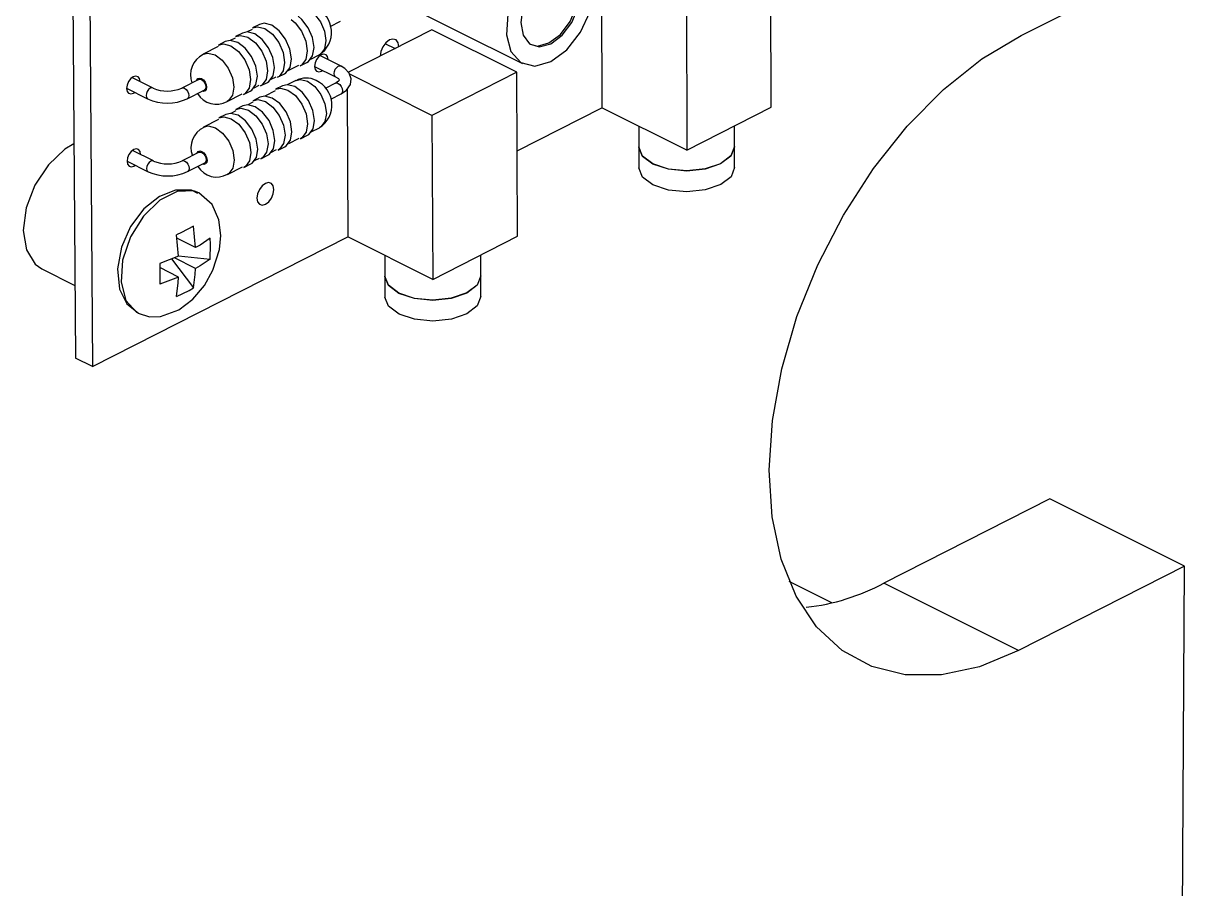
# Model space of a CAD drawing. Extents: x 0 to 161, y 0 to 212.
# Drawn here: x 100.42 to 109.03, y 143.21 to 149.61 of the extents above; entities that cross this region are included whole.
import ezdxf

# ---------------------------------------------------------------- set-up
doc = ezdxf.new("R2010")
doc.units = 0
doc.layers.get('0').update_dxf_attribs({"linetype": 'CONTINUOUS'})

msp = doc.modelspace()

# ---------------------------------------------------------------- linework, layer by layer
at = {"color": 7, "linetype": 'CONTINUOUS'}
for p, q in [((100.7365, 156.4361), (100.8031, 147.1366)), ((104.6953, 150.1999), (104.6995, 148.9887)), ((105.9526, 148.9933), (105.9498, 150.2045)), ((107.8016, 149.5238), (109.035, 150.143)), ((100.9072, 150.1229), (100.9286, 147.0733)), ((102.9628, 149.8894), (104.1121, 149.3166)), ((105.3244, 149.8873), (105.3279, 148.6755)), ((102.6891, 149.5912), (102.7657, 149.63)), ((102.0384, 149.5419), (101.9879, 149.5164)), ((102.1119, 149.569), (102.0749, 149.5504)), ((102.1647, 149.6057), (102.1142, 149.5802)), ((103.4411, 149.5649), (102.8234, 149.2523)), ((104.0702, 149.2513), (103.4411, 149.5649)), ((101.8593, 149.4414), (101.7485, 149.3854)), ((101.9122, 149.4781), (101.8616, 149.4525)), ((101.9856, 149.5052), (101.9487, 149.4865)), ((103.0938, 149.4639), (103.1682, 149.4268)), ((102.5451, 149.3486), (102.6072, 149.3801)), ((102.7685, 149.2972), (102.6124, 149.3752)), ((102.3781, 149.2642), (102.4558, 149.3035)), ((102.4661, 149.2987), (102.5166, 149.3242)), ((102.5727, 149.2955), (102.7287, 149.2176)), ((101.3771, 149.1342), (101.2208, 149.2125)), ((101.7158, 149.199), (101.5894, 149.1351)), ((102.2519, 149.2003), (102.2889, 149.219)), ((102.2992, 149.2143), (102.3497, 149.2398)), ((102.4332, 149.1908), (102.3711, 149.1593)), ((103.4416, 148.9325), (102.8329, 149.2365)), ((104.0702, 149.2513), (103.4416, 148.9325)), ((104.0752, 148.038), (104.0702, 149.2513)), ((101.1809, 149.1327), (101.3372, 149.0545)), ((101.6296, 149.0555), (101.756, 149.1194)), ((102.0467, 149.0865), (102.0972, 149.1121)), ((102.1257, 149.1365), (102.1626, 149.1552)), ((102.173, 149.1504), (102.2235, 149.1759)), ((102.2819, 149.1142), (102.2042, 149.0749)), ((102.3346, 149.1509), (102.2842, 149.1253)), ((102.7284, 149.1705), (102.6508, 149.1312)), ((102.8131, 149.1244), (102.8188, 148.0334)), ((101.9256, 149.0352), (102.0364, 149.0913)), ((102.115, 149.0297), (102.078, 149.011)), ((102.1677, 149.0664), (102.1173, 149.0409)), ((102.692, 149.0523), (102.7686, 149.0911)), ((101.9153, 148.9387), (101.8648, 148.9131)), ((101.9888, 148.9659), (101.9518, 148.9472)), ((102.0416, 149.0026), (101.9911, 148.977)), ((103.4416, 148.9325), (103.4472, 147.7185)), ((104.0726, 148.6702), (104.6995, 148.9887)), ((105.3279, 148.6755), (104.6995, 148.9887)), ((105.3279, 148.6755), (105.9526, 148.9933)), ((101.8625, 148.902), (101.7518, 148.8459)), ((102.5481, 148.8097), (102.6102, 148.8412)), ((104.9721, 148.8528), (104.9726, 148.699)), ((105.6812, 148.701), (105.6808, 148.855)), ((102.3813, 148.7252), (102.4589, 148.7646)), ((102.4693, 148.7598), (102.5197, 148.7854)), ((101.3807, 148.5948), (101.2245, 148.6731)), ((102.2551, 148.6613), (102.2921, 148.68)), ((102.3024, 148.6753), (102.3529, 148.7008)), ((104.9726, 148.6974), (104.9731, 148.5444)), ((105.6816, 148.5465), (105.6812, 148.6995)), ((101.1846, 148.5934), (101.3408, 148.5151)), ((101.7191, 148.6596), (101.5928, 148.5956)), ((101.6331, 148.5161), (101.7594, 148.58)), ((102.1289, 148.5974), (102.1659, 148.6161)), ((102.1762, 148.6113), (102.2267, 148.6369)), ((101.929, 148.496), (102.0397, 148.5521)), ((102.05, 148.5474), (102.1005, 148.573)), ((101.6921, 147.9533), (101.6767, 148.1116)), ((100.9286, 147.0733), (102.8188, 148.0334)), ((101.5658, 147.8902), (101.5504, 148.0485)), ((101.6921, 147.9533), (101.5529, 148.0232)), ((103.4472, 147.7185), (102.8188, 148.0334)), ((103.4472, 147.7185), (104.0752, 148.038)), ((101.5658, 147.8902), (101.4273, 147.8361)), ((101.5656, 147.8919), (101.8004, 147.8684)), ((103.0923, 147.8964), (103.0931, 147.7426)), ((103.8036, 147.7459), (103.8029, 147.8995)), ((101.566, 147.736), (101.4275, 147.8056)), ((101.5149, 147.8703), (101.6774, 147.6562)), ((101.6923, 147.7991), (101.535, 147.8781)), ((100.5536, 147.7973), (100.7993, 147.6737)), ((101.566, 147.736), (101.4275, 147.6819)), ((103.0931, 147.741), (103.0939, 147.5877)), ((103.8043, 147.5911), (103.8036, 147.7444)), ((100.9286, 147.0733), (100.8031, 147.1366)), ((108.0148, 146.093), (106.7866, 145.4703)), ((109.0103, 145.5951), (108.0148, 146.093)), ((109.0103, 145.5951), (107.7821, 144.9707)), ((108.9867, 141.2462), (109.0103, 145.5951)), ((106.4006, 145.3247), (106.0862, 145.4826)), ((107.7821, 144.9707), (106.7866, 145.4703))]:
    msp.add_line(p, q, dxfattribs=at)
for points in [[(104.3209, 149.3307), (104.4392, 149.4179), (104.5413, 149.5475), (104.6134, 149.702), (104.6459, 149.8606), (104.6343, 150.002), (104.5801, 150.1069), (104.4907, 150.1614), (104.3781, 150.1578), (104.2575, 150.0968), (104.1453, 149.9865), (104.0565, 149.8419), (104.0033, 149.6824), (103.9928, 149.5297), (104.0264, 149.4044), (104.0995, 149.3235), (104.2023, 149.2978), (104.3209, 149.3307)], [(104.3204, 149.462), (104.4047, 149.5254), (104.4761, 149.6202), (104.5236, 149.7322), (104.54, 149.8441), (104.5228, 149.9391), (104.4747, 150.0026), (104.4029, 150.0249), (104.3183, 150.0028), (104.2339, 149.9394), (104.1625, 149.8445), (104.1149, 149.7325), (104.0985, 149.6204), (104.1158, 149.5255), (104.164, 149.462), (104.2358, 149.4397), (104.3204, 149.462)], [(104.3077, 149.4683), (104.3921, 149.5317), (104.4635, 149.6265), (104.5109, 149.7385), (104.5274, 149.8504), (104.5102, 149.9454), (104.462, 150.0089), (104.4459, 150.0186)], [(102.2561, 149.6), (102.2008, 149.6141), (102.1647, 149.6057)], [(102.3997, 149.6422), (102.4281, 149.6177), (102.4753, 149.5558), (102.507, 149.4826), (102.5184, 149.4093), (102.5078, 149.347), (102.4767, 149.3052), (102.4661, 149.2987)], [(102.5166, 149.3242), (102.5271, 149.3307), (102.5582, 149.3725), (102.5689, 149.4348), (102.5575, 149.5081), (102.5258, 149.5813), (102.4786, 149.6432), (102.4502, 149.6677)], [(101.9879, 149.5164), (102.024, 149.5248), (102.0794, 149.5106), (102.1348, 149.4695), (102.1821, 149.4076), (102.2138, 149.3343), (102.2252, 149.261), (102.2146, 149.1987), (102.1835, 149.1569), (102.173, 149.1504)], [(102.1299, 149.5362), (102.0745, 149.5503), (102.0384, 149.5419)], [(102.1142, 149.5802), (102.1503, 149.5886), (102.2056, 149.5745), (102.2611, 149.5333), (102.3083, 149.4714), (102.34, 149.3982), (102.3514, 149.3248), (102.3408, 149.2625), (102.3098, 149.2207), (102.2992, 149.2143)], [(102.2235, 149.1759), (102.234, 149.1824), (102.2651, 149.2242), (102.2757, 149.2865), (102.2643, 149.3599), (102.2326, 149.4331), (102.1854, 149.495), (102.1299, 149.5362)], [(102.3497, 149.2398), (102.3602, 149.2463), (102.3913, 149.2881), (102.4019, 149.3504), (102.3905, 149.4237), (102.3588, 149.4969), (102.3116, 149.5588), (102.2561, 149.6)], [(107.7821, 144.9707), (107.4934, 144.8518), (107.2118, 144.7915), (106.9442, 144.7916), (106.6972, 144.8519), (106.4769, 144.9712), (106.2887, 145.1466), (106.1375, 145.3739), (106.0268, 145.6474), (105.9597, 145.9606), (105.9377, 146.3057), (105.9615, 146.6741), (106.0306, 147.0568), (106.1431, 147.4441), (106.2965, 147.8266), (106.4867, 148.1947), (106.7092, 148.5392), (106.9584, 148.8516), (107.2281, 149.1241), (107.5115, 149.3501), (107.8016, 149.5238)], [(101.8616, 149.4525), (101.8977, 149.461), (101.953, 149.4468), (102.0085, 149.4056), (102.0557, 149.3437), (102.0875, 149.2705), (102.0989, 149.1971), (102.0883, 149.1348), (102.0572, 149.093), (102.0467, 149.0865)], [(102.0036, 149.4723), (101.9483, 149.4865), (101.9122, 149.4781)], [(102.0972, 149.1121), (102.1078, 149.1185), (102.1388, 149.1603), (102.1494, 149.2227), (102.138, 149.296), (102.1063, 149.3692), (102.0591, 149.4312), (102.0036, 149.4723)], [(103.1962, 149.4409), (103.1908, 149.4706), (103.1756, 149.4905), (103.153, 149.4975), (103.1265, 149.4905), (103.1, 149.4706), (103.0776, 149.4409), (103.0627, 149.4058), (103.0576, 149.3708)], [(104.1673, 149.4587), (104.2232, 149.446), (104.3077, 149.4683)], [(102.6732, 149.3457), (102.6692, 149.3672), (102.6582, 149.3816), (102.6419, 149.3867), (102.6226, 149.3816), (102.6034, 149.3672), (102.5872, 149.3457), (102.5764, 149.3203), (102.5727, 149.2949), (102.5767, 149.2733), (102.5877, 149.2589), (102.6041, 149.2539), (102.6233, 149.2589), (102.6334, 149.2653)], [(102.7686, 149.0911), (102.8087, 149.1183), (102.8384, 149.1599), (102.8447, 149.2034), (102.8296, 149.2457), (102.7974, 149.2796), (102.7685, 149.2972)], [(101.2818, 149.1828), (101.2778, 149.2044), (101.2667, 149.2188), (101.2503, 149.2239), (101.2309, 149.2188), (101.2117, 149.2044), (101.1954, 149.1828), (101.1846, 149.1573), (101.1809, 149.1318), (101.1849, 149.1103), (101.196, 149.0958), (101.2124, 149.0908), (101.2318, 149.0958), (101.2419, 149.1022)], [(101.7158, 149.199), (101.7236, 149.2008), (101.7357, 149.1977)], [(101.7357, 149.1977), (101.7477, 149.1888), (101.758, 149.1753), (101.7649, 149.1594), (101.7674, 149.1434), (101.7651, 149.1299), (101.7583, 149.1208), (101.756, 149.1194)], [(102.7287, 149.2176), (102.7487, 149.2045), (102.7558, 149.1956), (102.7561, 149.194), (102.7505, 149.1858), (102.7325, 149.1727), (102.7284, 149.1705)], [(102.2842, 149.1253), (102.3204, 149.1338), (102.3757, 149.1196), (102.4311, 149.0784), (102.4783, 149.0166), (102.51, 148.9434), (102.5214, 148.8702), (102.5107, 148.8079), (102.4797, 148.7662), (102.4693, 148.7598)], [(102.4261, 149.1451), (102.3708, 149.1593), (102.3346, 149.1509)], [(102.5197, 148.7854), (102.5301, 148.7917), (102.5612, 148.8335), (102.5718, 148.8957), (102.5604, 148.969), (102.5287, 149.0421), (102.4816, 149.104), (102.4261, 149.1451)], [(102.133, 148.9968), (102.0778, 149.011), (102.0416, 149.0026)], [(102.1173, 149.0409), (102.1535, 149.0493), (102.2088, 149.0351), (102.2642, 148.994), (102.3114, 148.9321), (102.3431, 148.8589), (102.3545, 148.7856), (102.3439, 148.7234), (102.3128, 148.6817), (102.3024, 148.6753)], [(102.2592, 149.0607), (102.2039, 149.0749), (102.1677, 149.0664)], [(102.3529, 148.7008), (102.3633, 148.7072), (102.3943, 148.749), (102.405, 148.8112), (102.3936, 148.8845), (102.3619, 148.9576), (102.3147, 149.0195), (102.2592, 149.0607)], [(101.8648, 148.9131), (101.901, 148.9216), (101.9563, 148.9074), (102.0118, 148.8662), (102.059, 148.8043), (102.0907, 148.7311), (102.1021, 148.6578), (102.0915, 148.5955), (102.0605, 148.5538), (102.05, 148.5474)], [(102.0068, 148.9329), (101.9515, 148.9472), (101.9153, 148.9387)], [(101.9911, 148.977), (102.0273, 148.9855), (102.0826, 148.9713), (102.138, 148.9301), (102.1852, 148.8682), (102.2169, 148.795), (102.2283, 148.7217), (102.2177, 148.6595), (102.1867, 148.6177), (102.1762, 148.6113)], [(102.1005, 148.573), (102.1109, 148.5794), (102.142, 148.6211), (102.1526, 148.6834), (102.1412, 148.7566), (102.1095, 148.8298), (102.0623, 148.8917), (102.0068, 148.9329)], [(102.2267, 148.6369), (102.2371, 148.6433), (102.2682, 148.685), (102.2788, 148.7473), (102.2674, 148.8206), (102.2357, 148.8937), (102.1885, 148.9556), (102.133, 148.9968)], [(100.7917, 148.7225), (100.7239, 148.6818), (100.6023, 148.5671), (100.5034, 148.4161), (100.439, 148.2471), (100.4169, 148.0803), (100.4398, 147.9361), (100.5049, 147.8317), (100.5536, 147.7973)], [(101.2854, 148.6435), (101.2814, 148.665), (101.2704, 148.6794), (101.2539, 148.6845), (101.2346, 148.6794), (101.2153, 148.6649), (101.1991, 148.6434), (101.1883, 148.6179), (101.1846, 148.5924), (101.1886, 148.5709), (101.1996, 148.5565), (101.2161, 148.5515), (101.2354, 148.5565), (101.2454, 148.5629)], [(105.6812, 148.701), (105.6547, 148.633), (105.5783, 148.5748), (105.4635, 148.5357), (105.328, 148.5216), (105.1922, 148.5347), (105.077, 148.573), (104.9999, 148.6306), (104.9726, 148.6988), (104.9726, 148.699)], [(105.6812, 148.6995), (105.6547, 148.6315), (105.5783, 148.5733), (105.4635, 148.5341), (105.328, 148.5201), (105.1922, 148.5332), (105.077, 148.5714), (104.9999, 148.6291), (104.9726, 148.6973), (104.9726, 148.6974)], [(101.7191, 148.6596), (101.727, 148.6614), (101.739, 148.6583)], [(101.739, 148.6583), (101.7511, 148.6494), (101.7614, 148.6359), (101.7683, 148.62), (101.7707, 148.604), (101.7684, 148.5905), (101.7617, 148.5814), (101.7594, 148.58)], [(105.6816, 148.5465), (105.6551, 148.4784), (105.5787, 148.4202), (105.464, 148.3811), (105.3284, 148.367), (105.1927, 148.3801), (105.0775, 148.4184), (105.0004, 148.476), (104.9731, 148.5442), (104.9731, 148.5444)], [(102.2721, 148.3836), (102.2672, 148.4106), (102.2533, 148.4286), (102.2328, 148.4349), (102.2086, 148.4286), (102.1845, 148.4105), (102.1642, 148.3834), (102.1507, 148.3515), (102.146, 148.3197), (102.151, 148.2927), (102.1648, 148.2747), (102.1854, 148.2684), (102.2095, 148.2748), (102.2336, 148.2929), (102.254, 148.3199), (102.2675, 148.3518), (102.2721, 148.3836)], [(101.7078, 148.3545), (101.6607, 148.3789), (101.543, 148.3794), (101.4253, 148.3329), (101.3098, 148.2401), (101.2114, 148.109), (101.1433, 147.9559), (101.1137, 147.7968), (101.1291, 147.6468), (101.1834, 147.5378), (101.2688, 147.4678)], [(101.7205, 148.3568), (101.6781, 148.3732), (101.5569, 148.3701), (101.4269, 148.3052), (101.3058, 148.1873), (101.2099, 148.0324), (101.1522, 147.8613), (101.1405, 147.6973), (101.1764, 147.5625), (101.2549, 147.4751), (101.269, 147.4673)], [(101.2675, 147.4681), (101.3511, 147.4421), (101.4313, 147.4428), (101.568, 147.492), (101.6728, 147.572), (101.7574, 147.673), (101.8202, 147.7856), (101.8683, 147.9392), (101.8783, 148.0436), (101.8648, 148.1598), (101.8143, 148.2734), (101.715, 148.3596)], [(101.6767, 148.1116), (101.5875, 148.0666), (101.5504, 148.0485)], [(101.8002, 148.0225), (101.7267, 147.9728), (101.6921, 147.9533)], [(101.8004, 147.8684), (101.8032, 147.9791), (101.8002, 148.0225)], [(101.4273, 147.8361), (101.428, 147.7235), (101.4275, 147.6819)], [(101.8004, 147.8684), (101.7269, 147.8186), (101.6923, 147.7991)], [(101.5511, 147.593), (101.564, 147.6921), (101.566, 147.736)], [(101.6774, 147.6562), (101.6902, 147.7553), (101.6923, 147.7991)], [(103.8036, 147.7459), (103.8036, 147.7456), (103.7767, 147.6769), (103.6997, 147.6184), (103.5845, 147.579), (103.4485, 147.5649), (103.3125, 147.5781), (103.1972, 147.6165), (103.1201, 147.6745), (103.0931, 147.7426)], [(103.8036, 147.7444), (103.8036, 147.7441), (103.7767, 147.6754), (103.6997, 147.6169), (103.5845, 147.5775), (103.4485, 147.5633), (103.3125, 147.5765), (103.1972, 147.615), (103.1201, 147.673), (103.0931, 147.741)], [(101.5511, 147.593), (101.6438, 147.6362), (101.6774, 147.6562)], [(103.8043, 147.5911), (103.8043, 147.5908), (103.7773, 147.522), (103.7004, 147.4635), (103.5852, 147.4242), (103.4492, 147.41), (103.3132, 147.4232), (103.1979, 147.4617), (103.1209, 147.5196), (103.0939, 147.5877)]]:
    msp.add_lwpolyline(points, dxfattribs=at)
at = {"color": 8, "linetype": 'CONTINUOUS'}
for points in [[(102.5384, 149.7123), (102.5708, 149.6851), (102.6159, 149.6259), (102.6463, 149.5559), (102.6572, 149.4858), (102.647, 149.4262), (102.6173, 149.3862), (102.6072, 149.3801)], [(101.748, 149.3851), (101.783, 149.3935), (101.836, 149.3799)], [(101.836, 149.3799), (101.889, 149.3405), (101.9342, 149.2813), (101.9646, 149.2112), (101.9755, 149.141), (101.9653, 149.0814), (101.9357, 149.0414), (101.9257, 149.0353)], [(102.7287, 149.2176), (102.7265, 149.219), (102.7196, 149.228), (102.7171, 149.2415), (102.7195, 149.2574), (102.7262, 149.2734), (102.7364, 149.2869), (102.7484, 149.2959)], [(102.7484, 149.2959), (102.7605, 149.2991), (102.7685, 149.2972)], [(101.6997, 149.1909), (101.7009, 149.1943), (101.709, 149.2052), (101.7212, 149.2091), (101.7356, 149.2054)], [(101.7356, 149.2054), (101.7501, 149.1947), (101.7624, 149.1785), (101.7707, 149.1594), (101.7737, 149.1403), (101.7709, 149.124), (101.7628, 149.1131), (101.7506, 149.1092), (101.74, 149.1113)], [(102.4332, 149.1908), (102.4678, 149.1989), (102.5207, 149.1853)], [(102.5207, 149.1853), (102.5738, 149.1459), (102.6189, 149.0868), (102.6492, 149.0168), (102.6601, 148.9468), (102.6499, 148.8872), (102.6202, 148.8473), (102.6102, 148.8412)], [(101.3569, 149.1329), (101.3448, 149.1238), (101.3346, 149.1103), (101.3279, 149.0943), (101.3256, 149.0784), (101.3281, 149.0648), (101.335, 149.0558), (101.3372, 149.0545)], [(101.3771, 149.1342), (101.369, 149.1361), (101.3569, 149.1329)], [(101.5894, 149.1351), (101.5972, 149.1369), (101.6092, 149.1338)], [(101.6092, 149.1338), (101.6213, 149.1249), (101.6316, 149.1114), (101.6385, 149.0955), (101.641, 149.0795), (101.6387, 149.066), (101.6319, 149.0569), (101.6296, 149.0555)], [(102.7284, 149.1705), (102.7363, 149.1724), (102.7483, 149.1693)], [(102.7483, 149.1693), (102.7603, 149.1603), (102.7706, 149.1469), (102.7775, 149.131), (102.7799, 149.1151), (102.7776, 149.1016), (102.7709, 149.0925), (102.7686, 149.0911)], [(101.7513, 148.8457), (101.7864, 148.854), (101.8393, 148.8404)], [(101.8393, 148.8404), (101.8923, 148.801), (101.9375, 148.7418), (101.9678, 148.6718), (101.9788, 148.6016), (101.9686, 148.5421), (101.9389, 148.5022), (101.9291, 148.4961)], [(101.7031, 148.6515), (101.7043, 148.655), (101.7124, 148.6659), (101.7246, 148.6697), (101.739, 148.666)], [(101.739, 148.666), (101.7535, 148.6553), (101.7658, 148.6391), (101.774, 148.62), (101.777, 148.6009), (101.7743, 148.5846), (101.7662, 148.5738), (101.754, 148.5699), (101.7434, 148.5719)], [(101.3605, 148.5934), (101.3484, 148.5844), (101.3382, 148.5708), (101.3315, 148.5549), (101.3291, 148.5389), (101.3316, 148.5254), (101.3386, 148.5164), (101.3408, 148.5151)], [(101.3807, 148.5948), (101.3726, 148.5966), (101.3605, 148.5934)], [(101.5928, 148.5956), (101.6007, 148.5974), (101.6127, 148.5943)], [(101.6127, 148.5943), (101.6247, 148.5854), (101.635, 148.5719), (101.6419, 148.556), (101.6444, 148.5401), (101.6421, 148.5265), (101.6354, 148.5174), (101.6331, 148.5161)]]:
    msp.add_lwpolyline(points, dxfattribs=at)
at = {"color": 7, "linetype": 'CONTINUOUS'}
for centre, radius, start, end in [((102.4997, 149.548), 0.1986, 302.77904, 65.49016), ((101.8214, 149.2321), 0.1671, 115.64349, 200.61959), ((102.5107, 149.0568), 0.1522, 60.74566, 120.36047), ((102.5027, 149.0091), 0.1984, 302.78979, 65.47494), ((101.4823, 149.3738), 0.2616, 246.30191, 294.15448), ((101.8454, 149.1766), 0.1616, 210.63879, 299.72912), ((101.4823, 149.3756), 0.3524, 245.68664, 294.70657), ((101.8247, 148.6928), 0.167, 115.67839, 200.64558), ((101.4858, 148.8338), 0.2611, 246.26798, 294.18824), ((101.4858, 148.8356), 0.3518, 245.65141, 294.74143), ((101.8487, 148.6372), 0.1614, 210.6484, 299.77341), ((106.0312, 146.8844), 1.6032, 276.47171, 298.10975)]:
    msp.add_arc(centre, radius, start, end, dxfattribs=at)

doc.saveas('drawing.dxf')
